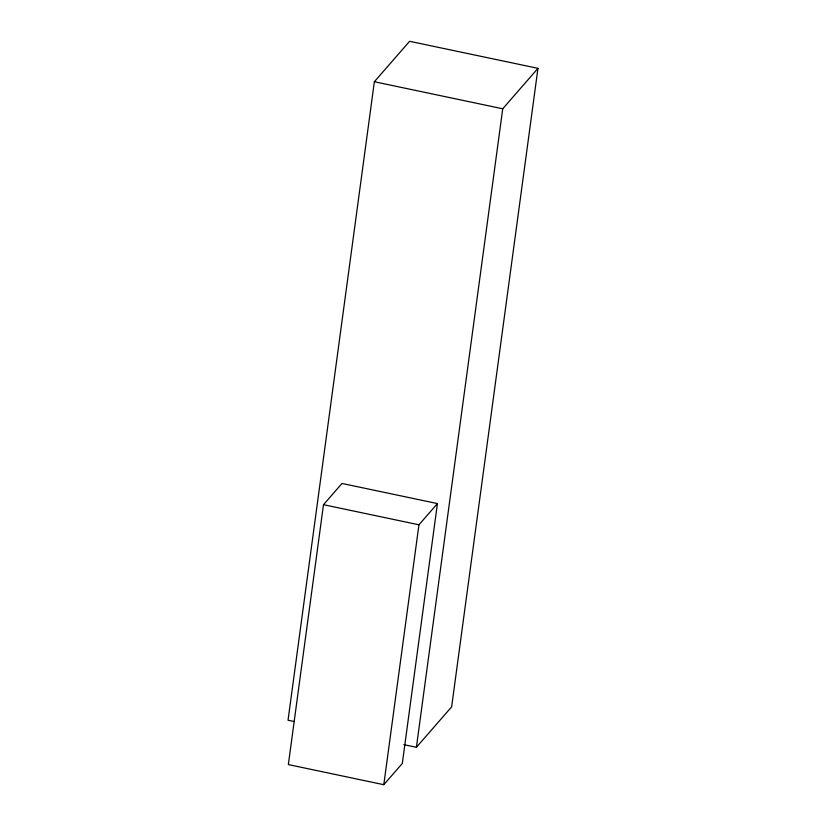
<?xml version="1.0" encoding="UTF-8"?>
<svg xmlns="http://www.w3.org/2000/svg" width="826" height="826" viewBox="0 0 826 826"><rect width="100%" height="100%" fill="white"/><g stroke="black" fill="none" stroke-linecap="round" stroke-linejoin="round"><path stroke-width="1.24" d="M403.811 744.649L416.397 747.293L451.636 706.86L537.963 68.341L409.603 41.3L374.364 81.733L288.037 720.251L294.324 721.573M323.493 504.686L288.346 764.587L383.801 784.7L402.303 763.472L437.439 503.571L341.995 483.458L323.493 504.686L418.947 524.799L437.439 503.571M383.801 784.7L418.947 524.799M416.397 747.293L502.735 108.784L537.963 68.341M374.364 81.733L502.735 108.784"/></g></svg>
